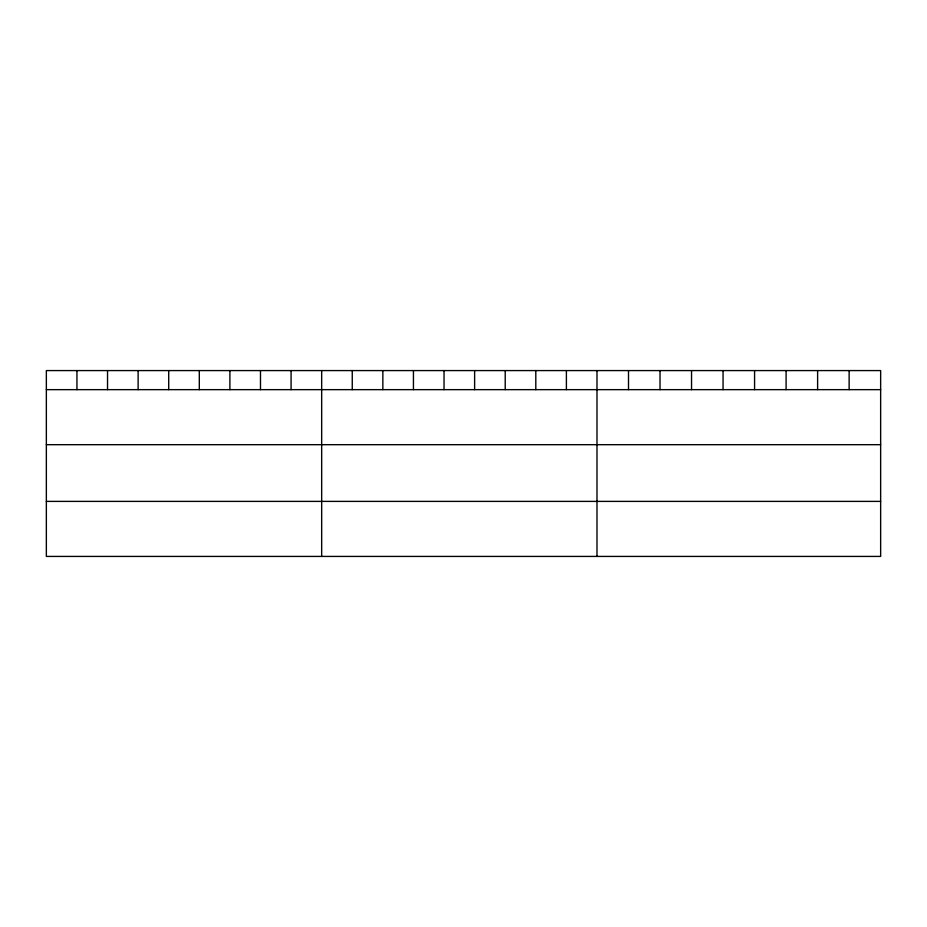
<?xml version="1.0" encoding="UTF-8"?>
<svg xmlns="http://www.w3.org/2000/svg" width="927" height="927" viewBox="0 0 927 927"><rect width="100%" height="100%" fill="white"/><g stroke="black" fill="none" stroke-linecap="round" stroke-linejoin="round"><path stroke-width="1.39" d="M880.65 389.653L880.65 556.42L46.35 556.42L46.35 370.58L880.65 370.58L880.65 389.653L46.35 389.653M46.35 444.682L880.65 444.682M46.35 501.391L880.65 501.391M849.132 370.58L849.132 389.653M817.614 370.58L817.614 389.653M786.096 370.58L786.096 389.653M754.578 370.58L754.578 389.653M723.06 370.58L723.06 389.653M691.542 370.58L691.542 389.653M660.024 370.58L660.024 389.653M628.506 370.58L628.506 389.653M596.988 370.58L596.988 556.42M566.397 370.58L566.397 389.653M535.806 370.58L535.806 389.653M505.215 370.58L505.215 389.653M474.624 370.58L474.624 389.653M444.033 370.58L444.033 389.653M413.442 370.58L413.442 389.653M382.851 370.58L382.851 389.653M352.26 370.58L352.26 389.653M321.669 370.58L321.669 556.42M291.078 370.58L291.078 389.653M260.487 370.58L260.487 389.653M229.896 370.58L229.896 389.653M199.305 370.58L199.305 389.653M168.714 370.58L168.714 389.653M138.123 370.58L138.123 389.653M107.532 370.58L107.532 389.653M76.941 370.58L76.941 389.653"/></g></svg>
